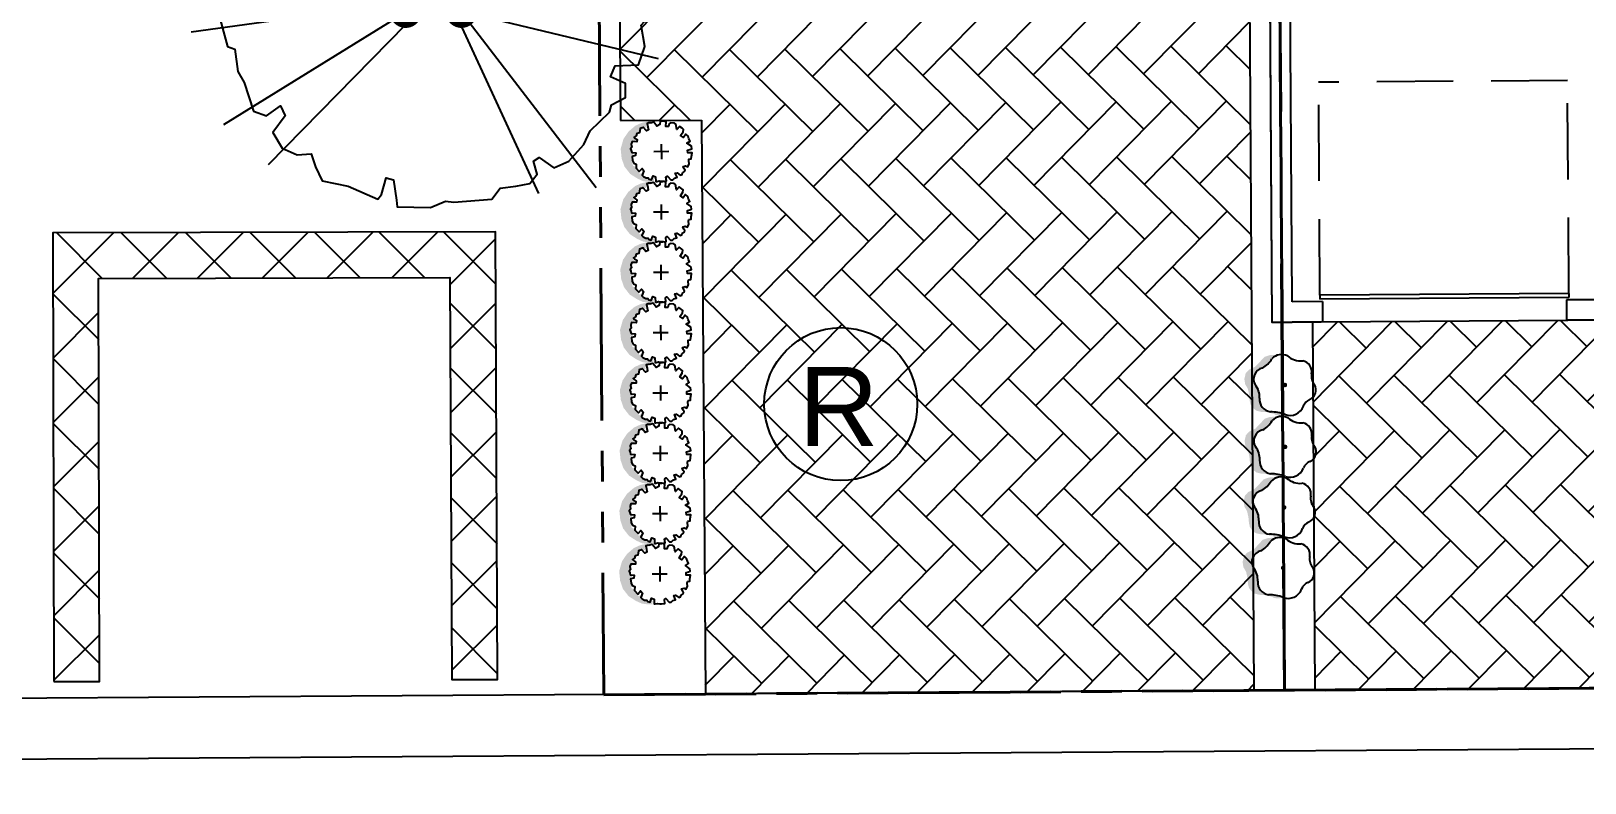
# Model space of a CAD drawing. Header units: feet. Extents: x 919634 to 928945, y 707022 to 708026.
# Drawn here: x 920365.1 to 920416.1, y 707500.3 to 707525 of the extents above; entities that cross this region are included whole.
import ezdxf
from ezdxf.enums import TextEntityAlignment as Align

# ---------------------------------------------------------------- set-up
doc = ezdxf.new("R2010")
doc.units = ezdxf.units.FT
doc.header["$LTSCALE"] = 20
doc.header["$MEASUREMENT"] = 0
doc.linetypes.add('Site Plan$0$HIDDEN2', pattern=[0.1875, 0.125, -0.0625])
doc.linetypes.add('Site Plan$0$PHANTOM2', pattern=[1.25, 0.625, -0.125, 0.125, -0.125, 0.125, -0.125])
for name, color, linetype in [('-u-site-xref', 7, 'Continuous'), ('LK-TREE-013M', 6, 'Continuous'), ('LK-TREE-025M', 2, 'Continuous'), ('LK-TREE-035M', 123, 'Continuous'), ('LK-TREE-050M', 2, 'Continuous'), ('LK-TREE-TRNK', 32, 'Continuous'), ('LP-PATT-SHAR', 4, 'Continuous'), ('LP-SHAR-BRDR-CONT', 123, 'Continuous'), ('LP-TREE', 15, 'Continuous'), ('Site Plan$0$-u-site-bldg_interior', 252, 'Continuous'), ('Site Plan$0$SP-BLDG-ROOF ABOVE', 4, 'Site Plan$0$HIDDEN2'), ('Site Plan$0$SP-LOT PAVERS', 254, 'Continuous'), ('Site Plan$0$SP-PARKING DESIGNATION', 254, 'Continuous'), ('x-RL TH6-LP Block$0$LK-SHRB-035M', 253, 'Continuous'), ('x-RL TH6-LP Block$0$LK-SHRB-TRNK', 253, 'Continuous'), ('x-RL TH6-LP Block$0$LP-SHRB', 253, 'Continuous')]:
    doc.layers.add(name, color=color, linetype=linetype)
for name, color, linetype, lineweight in [('Site Plan$0$SP-CURB', 3, 'Continuous', 25), ('Site Plan$0$SP-LOT LINES', 252, 'Site Plan$0$PHANTOM2', 40), ('Site Plan$0$SP-SIDEWALK', 2, 'Continuous', 25), ('SP-BUILDING-FOOTPRINT', 1, 'Continuous', 25)]:
    doc.layers.add(name, color=color, linetype=linetype, lineweight=lineweight)
doc.layers.add('x-RL TH6-LP Block$0$LK-SHRB-SHAD', color=253, linetype='Continuous', plot=False)
doc.layers.get('-u-site-xref').off()
doc.styles.add('Site Plan$0$ARIAL', font='arial.ttf')
pattern_1 = [(315.41821785, (4.9999, 0.033), (1.810145137, 0.013212988), [3.84, -1.28]), (45.41821785, (5.9116, -0.8655), (1.810145137, 0.013212988), [3.84, -1.28])]

# ---------------------------------------------------------------- blocks, each defined once
blk = doc.blocks.new('Site Plan')
at = {"layer": 'Site Plan$0$SP-LOT PAVERS'}
h = blk.add_hatch(dxfattribs=at)
h.set_pattern_fill('AR-HBONE', color=256, scale=0.32, angle=-89.5818)
h.set_pattern_definition(pattern_1)
h.paths.add_polyline_path([(920388.44, 707526.117), (920405.106, 707526.226), (920405.256, 707503.31), (920387.256, 707503.192), (920387.131, 707522.033), (920384.467, 707522.016), (920384.308, 707546.341), (920394.974, 707546.41), (920395.003, 707542.077), (920388.336, 707542.034)])
h = blk.add_hatch(dxfattribs=at)
h.set_pattern_fill('AR-HBONE', color=256, scale=0.32, angle=-89.5818)
h.set_pattern_definition(pattern_1)
h.paths.add_polyline_path([(920417.045, 707535.713), (920417.177, 707515.464), (920407.177, 707515.398), (920407.256, 707503.323), (920426.255, 707503.447), (920426.125, 707523.446), (920421.125, 707523.414), (920421.081, 707530.088), (920427.748, 707530.131), (920427.711, 707535.783)])
at = {"layer": 'Site Plan$0$-u-site-bldg_interior'}
for p, q in [((920406.506, 707516.068, 0), (920406.121, 707574.976, 0)), ((920405.773, 707526.23, 0), (920405.844, 707515.397, 0)), ((920407.506, 707516.075, 0), (920406.506, 707516.068, 0)), ((920415.588, 707516.336, 0), (920407.421, 707516.283, 0)), ((920407.421, 707516.283, 0), (920407.422, 707516.158, 0)), ((920415.588, 707516.211, 0), (920407.422, 707516.158, 0)), ((920407.506, 707516.075, 0), (920407.51, 707515.408, 0)), ((920416.506, 707516.134, 0), (920415.506, 707516.127, 0)), ((920415.506, 707516.127, 0), (920415.51, 707515.46, 0)), ((920415.588, 707516.336, 0), (920415.588, 707516.211, 0)), ((920407.51, 707515.408, 0), (920406.51, 707515.402, 0)), ((920417.177, 707515.471, 0), (920415.51, 707515.46, 0)), ((920405.844, 707515.397, 0), (920406.51, 707515.402, 0))]:
    blk.add_line(p, q, dxfattribs=at)
at = {"layer": 'Site Plan$0$SP-BLDG-ROOF ABOVE'}
for p, q in [((920415.542, 707523.328, 0), (920407.376, 707523.275, 0)), ((920407.421, 707516.283, 0), (920407.376, 707523.275, 0)), ((920415.588, 707516.336, 0), (920415.542, 707523.328, 0))]:
    blk.add_line(p, q, dxfattribs=at)
at = {"layer": 'Site Plan$0$SP-CURB'}
for p, q in [((920476.013, 707503.779), (920246.249, 707502.275)), ((920476.026, 707501.78), (920246.262, 707500.275))]:
    blk.add_line(p, q, dxfattribs=at)
at = {"layer": 'Site Plan$0$SP-LOT LINES', "ltscale": 0.4}
blk.add_line((920516.589, 707504.036, 0), (920383.923, 707503.168, 0), dxfattribs=at)
at = {"layer": 'Site Plan$0$SP-LOT LINES', "ltscale": 0.4, "elevation": 0}
for points in [[(920515.973, 707598.034), (920383.303, 707597.166), (920383.923, 707503.168)], [(920405.638, 707597.312), (920406.258, 707503.315)]]:
    blk.add_lwpolyline(points, dxfattribs=at)
for points in [[(920405.642, 707597.314), (920383.31, 707597.169), (920383.923, 707503.171), (920406.256, 707503.316)], [(920427.642, 707597.458), (920405.642, 707597.314), (920406.256, 707503.316), (920428.255, 707503.46)]]:
    blk.add_lwpolyline(points, close=True, dxfattribs=at)
at = {"layer": 'Site Plan$0$SP-PARKING DESIGNATION'}
blk.add_circle((920391.699, 707512.709), 2.511, dxfattribs=at)
at = {"layer": 'Site Plan$0$SP-SIDEWALK'}
for p, q in [((920384.308, 707546.341, 0), (920384.467, 707522.016, 0)), ((920405.106, 707526.226, 0), (920405.256, 707503.31, 0)), ((920384.467, 707522.016, 0), (920387.131, 707522.033, 0)), ((920387.133, 707522.033, 0), (920387.256, 707503.192, 0)), ((920407.177, 707515.406, 0), (920407.256, 707503.323, 0)), ((920405.256, 707503.31, 0), (920387.256, 707503.192, 0)), ((920407.256, 707503.323, 0), (920426.255, 707503.447, 0))]:
    blk.add_line(p, q, dxfattribs=at)
at = {"layer": 'Site Plan$0$SP-PARKING DESIGNATION', "style": 'Site Plan$0$ARIAL'}
blk.add_text('R', height=2.6, dxfattribs=at).set_placement((920391.631, 707511.33, 0), align=Align.CENTER)
blk = doc.blocks.new('x-RL TH6-LP Block$0$SHRUB-LRG-241')
at = {"layer": 'x-RL TH6-LP Block$0$LK-SHRB-SHAD'}
blk.add_hatch(color=256, dxfattribs=at).paths.add_polyline_path([(0.079, 0.498), (0.186, 0.506), (0.301, 0.491), (0.399, 0.446), (0.521, 0.367), (0.616, 0.243), (0.662, 0.107), (0.677, -0.052), (0.629, -0.217), (0.545, -0.339), (0.429, -0.437), (0.329, -0.482), (0.208, -0.508), (0.129, -0.51), (0.06, -0.5), (0.151, -0.489), (0.16, -0.467), (0.238, -0.458), (0.251, -0.432), (0.242, -0.402), (0.258, -0.404), (0.292, -0.419), (0.327, -0.395), (0.364, -0.354), (0.382, -0.321), (0.423, -0.278), (0.434, -0.256), (0.466, -0.245), (0.458, -0.215), (0.432, -0.198), (0.436, -0.187), (0.488, -0.174), (0.497, -0.141), (0.492, -0.078), (0.516, -0.052), (0.506, -0.017), (0.506, 0.026), (0.464, 0.026), (0.464, 0.046), (0.51, 0.063), (0.486, 0.148), (0.473, 0.237), (0.445, 0.239), (0.416, 0.293), (0.384, 0.3), (0.36, 0.369), (0.325, 0.35), (0.316, 0.361), (0.329, 0.391), (0.273, 0.433), (0.223, 0.437), (0.197, 0.463), (0.162, 0.476), (0.134, 0.437), (0.121, 0.452), (0.129, 0.498)])
at = {"layer": 'x-RL TH6-LP Block$0$LK-SHRB-035M'}
blk.add_lwpolyline([(-0.025, 0.499), (-0.082, 0.489), (-0.082, 0.489), (-0.082, 0.489), (-0.074, 0.425), (-0.099, 0.408), (-0.154, 0.47), (-0.187, 0.47), (-0.216, 0.442), (-0.26, 0.429), (-0.231, 0.359), (-0.26, 0.356), (-0.314, 0.393), (-0.345, 0.383), (-0.352, 0.354), (-0.387, 0.332), (-0.395, 0.31), (-0.38, 0.288), (-0.363, 0.251), (-0.403, 0.236), (-0.439, 0.253), (-0.461, 0.205), (-0.456, 0.156), (-0.461, 0.129), (-0.5, 0.121), (-0.503, 0.085), (-0.513, 0.024), (-0.442, 0.019), (-0.439, -0.025), (-0.478, -0.033), (-0.509, -0.047), (-0.503, -0.087), (-0.429, -0.14), (-0.481, -0.172), (-0.461, -0.211), (-0.449, -0.258), (-0.412, -0.292), (-0.371, -0.236), (-0.324, -0.27), (-0.366, -0.331), (-0.371, -0.368), (-0.351, -0.388), (-0.307, -0.417), (-0.26, -0.368), (-0.243, -0.459), (-0.221, -0.473), (-0.158, -0.481), (-0.136, -0.466), (-0.123, -0.42), (-0.079, -0.42), (-0.082, -0.498), (-0.042, -0.508), (0.014, -0.51), (0.019, -0.454), (0.07, -0.429), (0.122, -0.495), (0.161, -0.481), (0.207, -0.481), (0.232, -0.473), (0.22, -0.415), (0.212, -0.366), (0.247, -0.349), (0.3, -0.412), (0.319, -0.399), (0.352, -0.388), (0.364, -0.319), (0.408, -0.307), (0.42, -0.266), (0.453, -0.248), (0.438, -0.229), (0.401, -0.209), (0.406, -0.167), (0.483, -0.171), (0.499, -0.128), (0.49, -0.077), (0.512, -0.053), (0.501, -0.025), (0.494, 0.009), (0.425, 0.016), (0.433, 0.063), (0.487, 0.075), (0.481, 0.146), (0.46, 0.188), (0.418, 0.205), (0.423, 0.273), (0.369, 0.33), (0.322, 0.276), (0.322, 0.276), (0.291, 0.315), (0.291, 0.315), (0.321, 0.389), (0.299, 0.413), (0.255, 0.433), (0.22, 0.435), (0.203, 0.457), (0.166, 0.469), (0.139, 0.403), (0.097, 0.42), (0.095, 0.494), (0.078, 0.497), (0.041, 0.488), (0.003, 0.497)], close=True, dxfattribs=at)
at = {"layer": 'x-RL TH6-LP Block$0$LK-SHRB-TRNK'}
for p, q in [((-0.125, 0), (0.125, 0)), ((0, -0.125), (0, 0.125))]:
    blk.add_line(p, q, dxfattribs=at)
blk = doc.blocks.new('x-RL TH6-LP Block$0$SHRUB-LRG-003')
at = {"layer": 'x-RL TH6-LP Block$0$LK-SHRB-SHAD'}
blk.add_hatch(color=256, dxfattribs=at).paths.add_polyline_path([(0.582, 0.329), (0.547, 0.38), (0.489, 0.43), (0.401, 0.452), (0.321, 0.454), (0.286, 0.459), (0.256, 0.469), (0.249, 0.472), (0.189, 0.487), (0.159, 0.507), (0.119, 0.512), (0.102, 0.514), (0.072, 0.514), (0.007, 0.502), (0.083, 0.473, 0.064865), (0.248, 0.453, -0.006063), (0.253, 0.452), (0.256, 0.452), (0.259, 0.451, -0.129877), (0.359, 0.401), (0.368, 0.395), (0.413, 0.343), (0.418, 0.317, -0.111102), (0.432, 0.222, 0.003609), (0.432, 0.217), (0.442, 0.112, 0.012019), (0.446, 0.097), (0.483, 0.029), (0.497, 0.001, 0.007064), (0.503, -0.006, -0.048801), (0.518, -0.04), (0.525, -0.053), (0.525, -0.065, -0.097938), (0.525, -0.14), (0.525, -0.158), (0.516, -0.172, -0.107658), (0.471, -0.24), (0.458, -0.26), (0.371, -0.292), (0.269, -0.367), (0.214, -0.451), (0.144, -0.501), (0.186, -0.511), (0.259, -0.506), (0.345, -0.476), (0.411, -0.404), (0.5, -0.312), (0.607, -0.262), (0.662, -0.202), (0.685, -0.106), (0.672, -0.018), (0.627, 0.061), (0.605, 0.166), (0.597, 0.263)])
at = {"layer": 'x-RL TH6-LP Block$0$LK-SHRB-035M'}
for centre, radius, start, end in [((-0.487, 0.427), 0.191, 291.9961, 339.2866), ((-0.084, 0.274), 0.241, 69.6603, 159.1137), ((0.242, 1.096), 0.643, 247.9485, 270.591), ((0.214, 0.237), 0.219, 356.1089, 80.9259), ((-0.344, 0.086), 0.18, 113.509, 209.6004), ((0.747, 0.194), 0.316, 175.0254, 219.3558), ((-0.658, -0.144), 0.211, 348.5774, 41.8886), ((-0.265, -0.22), 0.189, 169.6437, 258.5101), ((0.337, -0.102), 0.192, 283.2701, 30.1865), ((-0.277, -0.749), 0.345, 48.5313, 94.3414), ((0.054, -0.29), 0.225, 242.861, 316.3019), ((0.586, -0.664), 0.429, 119.013, 149.3179)]:
    blk.add_arc(centre, radius, start, end, dxfattribs=at)
at = {"layer": 'x-RL TH6-LP Block$0$LK-SHRB-TRNK', "const_width": 0.0375}
blk.add_lwpolyline([(-0.019, 0, 1), (0.019, 0, 1)], format="xyb", close=True, dxfattribs=at)
blk = doc.blocks.new('x-RL TH6-LP Block', base_point=(1241.699, -21.829))
at = {"layer": 'x-RL TH6-LP Block$0$LP-SHRB'}
for name, p, xscale, yscale, zscale in [('x-RL TH6-LP Block$0$SHRUB-LRG-003', (1352.049, 68.152), 1.941173180313067, 1.941173180313067, 1.941173180313067), ('x-RL TH6-LP Block$0$SHRUB-LRG-241', (1372.503, 68.22), 1.966899649314303, 1.966899649314303, 2.185089498506832), ('x-RL TH6-LP Block$0$SHRUB-LRG-003', (1352.003, 66.165), 1.941173180313067, 1.941173180313067, 1.941173180313067), ('x-RL TH6-LP Block$0$SHRUB-LRG-241', (1372.483, 66.239), 1.966899649314303, 1.966899649314303, 1.966899649314303), ('x-RL TH6-LP Block$0$SHRUB-LRG-003', (1351.958, 64.178), 1.941173180313067, 1.941173180313067, 2.426466475391333), ('x-RL TH6-LP Block$0$SHRUB-LRG-241', (1372.463, 64.259), 1.966899649314303, 1.966899649314303, 1.966899649314303), ('x-RL TH6-LP Block$0$SHRUB-LRG-241', (1372.443, 62.279), 1.966899649314303, 1.966899649314303, 1.966899649314303), ('x-RL TH6-LP Block$0$SHRUB-LRG-003', (1351.952, 62.148), 1.941173180313067, 1.941173180313067, 2.426466475391333), ('x-RL TH6-LP Block$0$SHRUB-LRG-241', (1372.423, 60.298), 1.966899649314303, 1.966899649314303, 1.966899649314303), ('x-RL TH6-LP Block$0$SHRUB-LRG-241', (1372.403, 58.318), 1.966899649314303, 1.966899649314303, 1.966899649314303), ('x-RL TH6-LP Block$0$SHRUB-LRG-241', (1372.383, 56.338), 1.966899649314303, 1.966899649314303, 1.966899649314303), ('x-RL TH6-LP Block$0$SHRUB-LRG-241', (1372.363, 54.357), 1.966899649314303, 1.966899649314303, 1.966899649314303)]:
    blk.add_blockref(name, p, dxfattribs=dict(at, xscale=xscale, yscale=yscale, zscale=zscale))
blk = doc.blocks.new('TREE-DCID-208')
at = {"layer": 'LK-TREE-013M'}
for p, q in [((0.0022, 0.0753), (0.1385, 0.5736)), ((-0.0836, -0.0191), (-0.5704, -0.086)), ((0.0681, -0.0388), (0.3865, -0.4537))]:
    blk.add_line(p, q, dxfattribs=at)
at = {"layer": 'LK-TREE-025M'}
for p, q in [((0.0169, 0.0819), (0.2216, 0.4828)), ((-0.0636, -0.0388), (-0.4941, -0.3051)), ((0.0698, -0.0372), (0.5329, -0.1486))]:
    blk.add_line(p, q, dxfattribs=at)
at = {"layer": 'LK-TREE-035M'}
for p, q in [((-0.0201, 0.0868), (-0.1399, 0.5698)), ((-0.0633, -0.0679), (-0.3887, -0.4)), ((0.0644, -0.0647), (0.2503, -0.4676))]:
    blk.add_line(p, q, dxfattribs=at)
at = {"layer": 'LK-TREE-050M'}
blk.add_lwpolyline([(-0.0222, 0.5063), (-0.0288, 0.4691), (-0.0397, 0.4669), (-0.0551, 0.502), (-0.0989, 0.5041), (-0.1076, 0.4866), (-0.1515, 0.4779), (-0.1843, 0.4779), (-0.2128, 0.4494), (-0.2566, 0.4363), (-0.2566, 0.4056), (-0.2764, 0.3903), (-0.2983, 0.4034), (-0.3421, 0.3903), (-0.3487, 0.3618), (-0.3837, 0.3399), (-0.3925, 0.318), (-0.3969, 0.2939), (-0.375, 0.2742), (-0.3903, 0.2545), (-0.4363, 0.2611), (-0.4582, 0.2129), (-0.4495, 0.1625), (-0.4714, 0.1384), (-0.4911, 0.1056), (-0.5086, 0.0596), (-0.4977, 0.0246), (-0.4604, 0.0246), (-0.456, -0.0061), (-0.4977, -0.0126), (-0.5064, -0.0389), (-0.4845, -0.1199), (-0.467, -0.1265), (-0.4604, -0.1791), (-0.4451, -0.2054), (-0.4232, -0.2732), (-0.3925, -0.2842), (-0.3596, -0.2601), (-0.3487, -0.2842), (-0.3772, -0.3236), (-0.3552, -0.3608), (-0.3202, -0.3762), (-0.2873, -0.374), (-0.2764, -0.4046), (-0.261, -0.4375), (-0.1997, -0.4506), (-0.1296, -0.4813), (-0.1208, -0.4703), (-0.1098, -0.4309), (-0.0923, -0.4353), (-0.0857, -0.4835), (-0.0835, -0.4988), (-0.0047, -0.501), (0.0304, -0.4856), (0.0501, -0.4878), (0.1399, -0.4813), (0.1597, -0.455), (0.1969, -0.4506), (0.2298, -0.444), (0.2473, -0.4221), (0.2385, -0.3915), (0.2517, -0.3827), (0.2867, -0.4068), (0.3218, -0.3915), (0.3569, -0.3521), (0.3722, -0.3192), (0.4182, -0.2754), (0.4226, -0.2579), (0.4555, -0.2404), (0.4555, -0.2075), (0.4204, -0.1922), (0.4314, -0.1659), (0.4861, -0.1637), (0.5015, -0.1199), (0.4927, -0.0696), (0.5146, -0.0455), (0.5037, -0.017), (0.5015, 0.0268), (0.4642, 0.0311), (0.4598, 0.0574), (0.5015, 0.0749), (0.4839, 0.1538), (0.4686, 0.237), (0.4489, 0.2414), (0.4116, 0.2983), (0.3853, 0.3092), (0.3744, 0.3487), (0.3591, 0.3684), (0.3262, 0.3487), (0.313, 0.364), (0.324, 0.3968), (0.3021, 0.4209), (0.2583, 0.4406), (0.2232, 0.4428), (0.2057, 0.4647), (0.164, 0.491), (0.1356, 0.445), (0.1202, 0.4582), (0.1268, 0.502), (0.0808, 0.5041), (0.0435, 0.4954), (0.0063, 0.5041)], close=True, dxfattribs=at)
at = {"layer": 'LK-TREE-TRNK', "const_width": 0.0375}
for points in [[(-0.0165, 0.0753, 1), (0.021, 0.0753, 1)], [(-0.0824, -0.0388, 1), (-0.0449, -0.0388, 1)], [(0.0493, -0.0388, 1), (0.0868, -0.0388, 1)]]:
    blk.add_lwpolyline(points, format="xyb", close=True, dxfattribs=at)

msp = doc.modelspace()

# ---------------------------------------------------------------- block references
at = {"layer": '-u-site-xref'}
msp.add_blockref('Site Plan', (0, 0), dxfattribs=at)

# ---------------------------------------------------------------- next in the draw order: hatches: boundary and pattern name
at = {"layer": 'LP-PATT-SHAR'}
h = msp.add_hatch(dxfattribs=at)
h.set_pattern_fill('ANSI37', color=256, scale=12)
h.set_pattern_definition([(45, (920365.8438, 707503.605), (-1.06066, 1.06066), []), (135, (920365.8438, 707503.605), (-1.06066, -1.06066), [])])
h.paths.add_polyline_path([(920365.882, 707503.605), (920367.382, 707503.609), (920367.348, 707516.83), (920378.878, 707516.86), (920378.942, 707503.665), (920380.442, 707503.672), (920380.371, 707518.364), (920365.844, 707518.326)])

# ---------------------------------------------------------------- next in the draw order: linework, layer by layer
at = {"layer": 'LP-SHAR-BRDR-CONT'}
msp.add_lwpolyline([(920365.882, 707503.605), (920367.382, 707503.609), (920367.348, 707516.83), (920378.878, 707516.86), (920378.942, 707503.665), (920380.442, 707503.672), (920380.371, 707518.364), (920365.844, 707518.326)], close=True, dxfattribs=at)
at = {"layer": 'SP-BUILDING-FOOTPRINT', "elevation": 0}
msp.add_lwpolyline([(920416.431, 707578.718), (920406.098, 707578.65), (920406.084, 707580.65), (920393.085, 707580.565), (920393.059, 707584.565), (920383.392, 707584.502), (920383.392, 707584.502), (920383.641, 707546.336), (920394.974, 707546.41), (920395.106, 707526.161), (920405.773, 707526.23), (920405.844, 707515.397), (920417.177, 707515.471)], dxfattribs=at)

# ---------------------------------------------------------------- next in the draw order: block references
at = {"layer": '-u-site-xref', "rotation": 180.3750210479411}
msp.add_blockref('x-RL TH6-LP Block', (920515.973, 707598.033, 0), dxfattribs=at)
at = {"layer": 'LP-TREE', "xscale": 13.88739792285958, "yscale": 13.88739792285958, "zscale": 13.88739792285958}
msp.add_blockref('TREE-DCID-208', (920378.309, 707526.116), dxfattribs=at)

doc.saveas('drawing.dxf')
